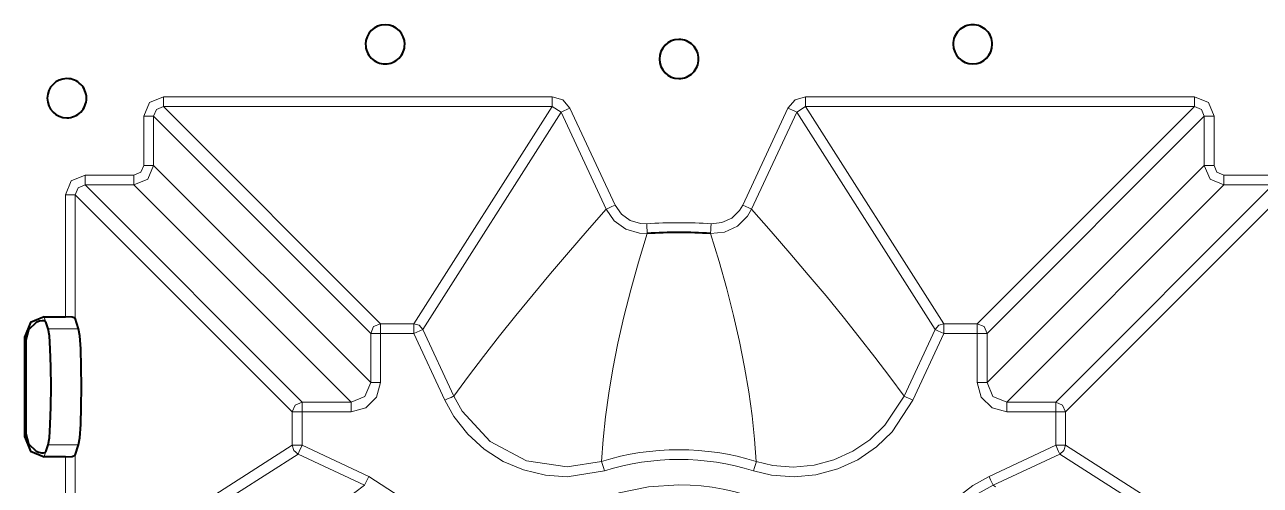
# Model space of a CAD drawing. Header units: millimetres. Extents: x 0 to 2941, y -405 to 1422.
# Drawn here: x 277.3 to 403.4, y 371.2 to 418.2 of the extents above; entities that cross this region are included whole.
import ezdxf

# ---------------------------------------------------------------- set-up
doc = ezdxf.new("R2010")
doc.units = ezdxf.units.MM
doc.layers.add('FINE', color=9, linetype='Continuous')
doc.layers.add('OUTLINE', color=7, linetype='Continuous')

msp = doc.modelspace()

# ---------------------------------------------------------------- linework, layer by layer
at = {"layer": 'FINE', "lineweight": 9}
for p, q in [((291.42, 410.84), (331.13, 410.84)), ((357.01, 410.84), (396.71, 410.84)), ((291.42, 409.84), (313.59, 387.67)), ((331.13, 409.84), (291.42, 409.84)), ((317, 387.67), (331.13, 409.84)), ((332.03, 409.26), (317.91, 387.09)), ((332.03, 409.26), (331.13, 409.84)), ((336.65, 399.36), (332.03, 409.26)), ((332.94, 409.68), (337.55, 399.78)), ((350.58, 399.78), (355.2, 409.68)), ((370.23, 387.09), (356.1, 409.26)), ((357.01, 409.84), (371.13, 387.67)), ((396.71, 409.84), (357.01, 409.84)), ((374.54, 387.67), (396.71, 409.84)), ((397.71, 408.84), (375.54, 386.67)), ((398.71, 408.84), (398.71, 403.83)), ((375.54, 381.66), (397.71, 403.83)), ((283.42, 402.84), (288.42, 402.84)), ((283.42, 401.84), (305.59, 379.66)), ((377.54, 379.66), (399.71, 401.84)), ((404.71, 401.84), (382.54, 379.66)), ((399.71, 401.84), (404.71, 401.84)), ((281.42, 388.38), (281.42, 400.84)), ((304.59, 378.67), (282.42, 400.84)), ((282.42, 400.84), (282.42, 388.22)), ((383.54, 378.67), (405.71, 400.84)), ((279.4, 387.9), (279.25, 388.38)), ((371.13, 387.67), (374.54, 387.67)), ((277.26, 386.37), (277.38, 386.02)), ((282.77, 387.14), (279.67, 387.14)), ((320.17, 379.86), (317, 386.67)), ((317.91, 387.09), (321.08, 380.28)), ((367.06, 380.28), (370.23, 387.09)), ((371.13, 386.67), (367.96, 379.86)), ((374.54, 386.67), (371.13, 386.67)), ((374.54, 381.66), (374.54, 386.67)), ((375.54, 386.67), (375.54, 381.66)), ((304.59, 375.26), (304.59, 378.67)), ((305.59, 379.66), (310.6, 379.66)), ((310.6, 378.67), (305.59, 378.67)), ((305.59, 378.67), (305.59, 375.26)), ((377.54, 379.66), (382.54, 379.66)), ((383.54, 378.67), (383.54, 375.26)), ((277.38, 376.44), (277.26, 376.09)), ((279.67, 375.32), (282.77, 375.32)), ((282.42, 361.13), (304.59, 375.26)), ((305.59, 375.26), (312.39, 372.08)), ((375.74, 372.08), (382.54, 375.26)), ((405.71, 361.13), (383.54, 375.26)), ((279.25, 374.08), (279.4, 374.56)), ((281.42, 361.13), (281.42, 374.08)), ((282.42, 374.25), (282.42, 361.13)), ((305.17, 374.35), (283, 360.23)), ((311.97, 371.18), (305.17, 374.35)), ((382.96, 374.35), (405.14, 360.23)), ((376.16, 371.18), (376.38, 371.02))]:
    msp.add_line(p, q, dxfattribs=at)
for points in [[(289.42, 403.83), (289.42, 408.84), (290.01, 410.25), (291.42, 410.84)], [(291.42, 409.84), (291.42, 410.15), (291.42, 410.84)], [(331.13, 409.84), (331.13, 410.15), (331.13, 410.84)], [(331.13, 410.84), (332.2, 410.52), (332.94, 409.68)], [(355.2, 409.68), (355.93, 410.52), (357.01, 410.84)], [(357.01, 409.84), (357.01, 410.15), (357.01, 410.84)], [(396.71, 409.84), (396.71, 410.15), (396.71, 410.84)], [(396.71, 410.84), (398.13, 410.25), (398.71, 408.84)], [(290.42, 408.84), (290.11, 408.84), (289.42, 408.84)], [(291.42, 409.84), (290.71, 409.55), (290.42, 408.84)], [(312.59, 386.67), (290.42, 408.84), (290.42, 403.83)], [(332.03, 409.26), (332.31, 409.39), (332.94, 409.68)], [(357.01, 409.84), (356.1, 409.26), (351.48, 399.36)], [(356.1, 409.26), (355.82, 409.39), (355.2, 409.68)], [(397.71, 403.83), (397.71, 408.84), (397.42, 409.55), (396.71, 409.84)], [(397.71, 408.84), (398.02, 408.84), (398.71, 408.84)], [(290.42, 403.83), (289.83, 402.42), (288.42, 401.84)], [(288.42, 402.84), (289.13, 403.13), (289.42, 403.83)], [(290.42, 403.83), (290.11, 403.83), (289.42, 403.83)], [(290.42, 403.83), (312.59, 381.66), (312.59, 386.67), (312.89, 387.37), (313.59, 387.67)], [(397.71, 403.83), (398.02, 403.83), (398.71, 403.83)], [(397.71, 403.83), (398.3, 402.42), (399.71, 401.84)], [(404.71, 402.84), (399.71, 402.84), (399, 403.13), (398.71, 403.83)], [(281.42, 400.84), (282.01, 402.25), (283.42, 402.84)], [(283.42, 401.84), (283.42, 402.15), (283.42, 402.84)], [(288.42, 401.84), (288.42, 402.15), (288.42, 402.84)], [(399.71, 401.84), (399.71, 402.15), (399.71, 402.84)], [(283.42, 401.84), (282.71, 401.55), (282.42, 400.84)], [(310.6, 379.66), (288.42, 401.84), (283.42, 401.84)], [(282.42, 400.84), (282.11, 400.84), (281.42, 400.84)], [(321.08, 380.28), (322.57, 382.3), (324.12, 384.34), (325.74, 386.42), (327.43, 388.52), (329.17, 390.66), (330.95, 392.79), (332.79, 394.95), (334.69, 397.14), (336.65, 399.36)], [(336.65, 399.36), (336.73, 399.4), (336.93, 399.49), (337.22, 399.62), (337.55, 399.78)], [(340.84, 396.88), (340.03, 396.9), (338.64, 397.31), (337.47, 398.17), (336.65, 399.36)], [(337.55, 399.78), (338.19, 398.86), (339.09, 398.21), (340.15, 397.89), (340.78, 397.87)], [(351.48, 399.36), (351.07, 398.66), (350.04, 397.64), (348.73, 397.02), (347.29, 396.88)], [(347.36, 397.87), (348.46, 397.99), (349.47, 398.46), (350.26, 399.24), (350.58, 399.78)], [(351.48, 399.36), (351.4, 399.4), (351.2, 399.49), (350.91, 399.62), (350.58, 399.78)], [(351.48, 399.36), (353.48, 397.1), (355.41, 394.87), (357.28, 392.67), (359.09, 390.51), (360.83, 388.37), (362.48, 386.3), (364.06, 384.27), (365.59, 382.26), (367.06, 380.28)], [(340.84, 396.88), (340.84, 396.97), (340.82, 397.19), (340.8, 397.5), (340.78, 397.87)], [(347.29, 396.88), (347.3, 396.97), (347.31, 397.19), (347.33, 397.5), (347.36, 397.87)], [(340.84, 396.88), (339.95, 393.97), (339.15, 391.14), (338.44, 388.37), (337.83, 385.68), (337.32, 383.07), (336.9, 380.58), (336.57, 378.17), (336.33, 375.85), (336.16, 373.61)], [(351.97, 373.61), (351.8, 375.89), (351.55, 378.26), (351.21, 380.72), (350.78, 383.25), (350.26, 385.87), (349.65, 388.52), (348.96, 391.24), (348.17, 394.02), (347.29, 396.88)], [(313.59, 387.67), (313.59, 387.35), (313.59, 386.67)], [(313.59, 387.67), (317, 387.67), (317.54, 387.51), (317.91, 387.09)], [(317, 387.67), (317, 387.35), (317, 386.67)], [(370.23, 387.09), (370.6, 387.51), (371.13, 387.67)], [(371.13, 387.67), (371.13, 387.35), (371.13, 386.67)], [(374.54, 387.67), (374.54, 387.35), (374.54, 386.67)], [(374.54, 387.67), (375.25, 387.37), (375.54, 386.67)], [(312.59, 386.67), (312.9, 386.67), (313.59, 386.67)], [(317, 386.67), (313.59, 386.67), (313.59, 381.66)], [(317.91, 387.09), (317.62, 386.96), (317, 386.67)], [(370.23, 387.09), (370.51, 386.96), (371.13, 386.67)], [(374.54, 386.67), (375.23, 386.67), (375.54, 386.67)], [(313.59, 381.66), (313.19, 380.16), (312.09, 379.07), (310.6, 378.67)], [(310.6, 379.66), (312.01, 380.25), (312.59, 381.66)], [(312.59, 381.66), (312.9, 381.66), (313.59, 381.66)], [(377.54, 378.67), (376.04, 379.07), (374.94, 380.16), (374.54, 381.66)], [(374.54, 381.66), (375.23, 381.66), (375.54, 381.66)], [(375.54, 381.66), (376.12, 380.25), (377.54, 379.66)], [(321.08, 380.28), (320.99, 380.25), (320.8, 380.15), (320.51, 380.02), (320.17, 379.86)], [(336.46, 372.66), (332.67, 372.05), (330.43, 372.2), (328.18, 372.74), (326.11, 373.62), (324.17, 374.87), (322.51, 376.39), (321.09, 378.21), (320.17, 379.86)], [(321.08, 380.28), (321.92, 378.76), (324.78, 375.66), (328.49, 373.68), (332.65, 373.05), (336.16, 373.61)], [(367.96, 379.86), (365.86, 376.65), (364.24, 375.09), (362.33, 373.79), (360.29, 372.85), (358.05, 372.25), (355.82, 372.05), (353.51, 372.22), (351.67, 372.66)], [(351.97, 373.61), (353.67, 373.21), (355.75, 373.04), (357.88, 373.24), (359.89, 373.77), (361.84, 374.66), (363.57, 375.83), (365.11, 377.31), (367.06, 380.28)], [(367.06, 380.28), (367.14, 380.25), (367.34, 380.15), (367.63, 380.02), (367.96, 379.86)], [(304.59, 378.67), (304.89, 379.37), (305.59, 379.66)], [(304.59, 378.67), (304.9, 378.67), (305.59, 378.67)], [(305.59, 379.66), (305.59, 379.35), (305.59, 378.67)], [(310.6, 379.66), (310.6, 379.35), (310.6, 378.67)], [(377.54, 378.67), (377.54, 379.35), (377.54, 379.66)], [(382.54, 375.26), (382.54, 378.67), (377.54, 378.67)], [(382.54, 378.67), (382.54, 379.35), (382.54, 379.66)], [(382.54, 379.66), (383.25, 379.37), (383.54, 378.67)], [(382.54, 378.67), (383.23, 378.67), (383.54, 378.67)], [(304.59, 375.26), (304.9, 375.26), (305.59, 375.26)], [(305.17, 374.35), (304.75, 374.72), (304.59, 375.26)], [(305.17, 374.35), (305.3, 374.63), (305.59, 375.26)], [(383.54, 375.26), (383.38, 374.72), (382.96, 374.35), (376.16, 371.18)], [(382.54, 375.26), (382.83, 374.63), (382.96, 374.35)], [(382.54, 375.26), (383.23, 375.26), (383.54, 375.26)], [(336.16, 373.61), (336.19, 373.52), (336.26, 373.31), (336.35, 373.01), (336.46, 372.66)], [(351.97, 373.61), (351.94, 373.52), (351.88, 373.31), (351.78, 373.01), (351.67, 372.66)], [(292.9, 355.61), (295.16, 357.6), (297.39, 359.54), (299.58, 361.41), (301.75, 363.21), (303.89, 364.95), (305.95, 366.6), (307.99, 368.19), (310, 369.71), (311.97, 371.18)], [(311.97, 371.18), (312.01, 371.26), (312.1, 371.46), (312.24, 371.75), (312.39, 372.08)], [(312.39, 372.08), (315.61, 369.99), (318.47, 366.46), (320, 362.18), (320.03, 357.63), (319.6, 355.8)], [(368.53, 355.8), (367.92, 359.58), (368.07, 361.83), (368.61, 364.08), (369.49, 366.15), (370.75, 368.09), (372.26, 369.75), (374.09, 371.17), (375.74, 372.08)], [(376.16, 371.18), (374.63, 370.33), (372.99, 369.06), (371.54, 367.48), (370.4, 365.73), (369.56, 363.77), (369.07, 361.74), (368.92, 359.6), (369.49, 356.09)], [(375.74, 372.08), (375.89, 371.75), (376.03, 371.46), (376.12, 371.26), (376.16, 371.18)]]:
    msp.add_lwpolyline(points, dxfattribs=at)
for points in [[(347.36, 397.87, 0.03306), (340.78, 397.87)], [(351.97, 373.61, 0.151876), (336.16, 373.61)], [(351.67, 372.66, 0.151862), (336.46, 372.66)]]:
    msp.add_lwpolyline(points, format="xyb", dxfattribs=at)
msp.add_lwpolyline([(321.03, 348.19, 0.414213), (344.07, 325.16, 0.414212), (367.1, 348.19, 0.414215), (344.07, 371.23), (340.96, 371.01), (337.97, 370.4), (335.14, 369.4), (332.48, 368.06), (330.03, 366.4), (327.81, 364.45), (325.86, 362.23), (324.2, 359.78), (322.85, 357.12), (321.86, 354.28), (321.24, 351.3)], format="xyb", close=True, dxfattribs=at)
at = {"layer": 'OUTLINE', "lineweight": 40}
for p, q in [((279.25, 388.38), (281.42, 388.38)), ((279.43, 387.86), (279.4, 387.9)), ((282.77, 387.14), (282.42, 388.22)), ((277.26, 376.09), (277.26, 386.37)), ((277.38, 386.02), (277.38, 376.44)), ((282.42, 374.25), (282.77, 375.32)), ((281.42, 374.08), (279.25, 374.08)), ((279.4, 374.56), (279.43, 374.6))]:
    msp.add_line(p, q, dxfattribs=at)
for points in [[(316.07, 416.19, 0.414201), (314.07, 418.19, 0.414207), (312.07, 416.19, 0.41422), (314.07, 414.19, 0.414226)], [(372.07, 416.19, 0.414201), (374.07, 414.19, 0.414207), (376.07, 416.19, 0.41422), (374.07, 418.19, 0.414226)], [(346.07, 414.69, 0.414226), (344.07, 416.69, 0.414195), (342.07, 414.69, 0.414182), (344.07, 412.69, 0.414251)], [(279.57, 410.69, 0.414176), (281.57, 408.69, 0.414251), (283.57, 410.69, 0.414226), (281.57, 412.69, 0.414201)]]:
    msp.add_lwpolyline(points, format="xyb", close=True, dxfattribs=at)
msp.add_lwpolyline([(347.29, 396.88, 0.033055), (340.84, 396.88)], format="xyb", dxfattribs=at)
for points in [[(279.25, 388.38), (277.84, 387.79), (277.26, 386.37)], [(278.43, 387.8), (277.66, 387.06), (277.38, 386.02)], [(279.4, 387.9), (279.27, 387.95), (279.04, 387.96), (278.77, 387.93), (278.51, 387.83), (278.43, 387.8)], [(279.43, 374.6), (279.67, 375.32), (279.78, 376.03), (279.87, 377.37), (279.93, 379.18), (279.95, 381.23), (279.93, 383.28), (279.87, 385.09), (279.78, 386.43), (279.67, 387.14), (279.43, 387.86)], [(282.42, 388.22), (282.11, 388.33), (281.42, 388.38)], [(282.77, 375.32), (282.88, 376.03), (282.98, 377.37), (283.04, 379.18), (283.06, 381.23), (283.04, 383.28), (282.98, 385.09), (282.88, 386.43), (282.77, 387.14)], [(277.26, 376.09), (277.84, 374.67), (279.25, 374.08)], [(277.38, 376.44), (277.66, 375.4), (278.43, 374.66)], [(278.43, 374.66), (278.7, 374.55), (278.97, 374.5), (279.18, 374.5), (279.34, 374.54), (279.4, 374.56)], [(281.42, 374.08), (282.11, 374.13), (282.42, 374.25)]]:
    msp.add_lwpolyline(points, dxfattribs=at)

doc.saveas('drawing.dxf')
